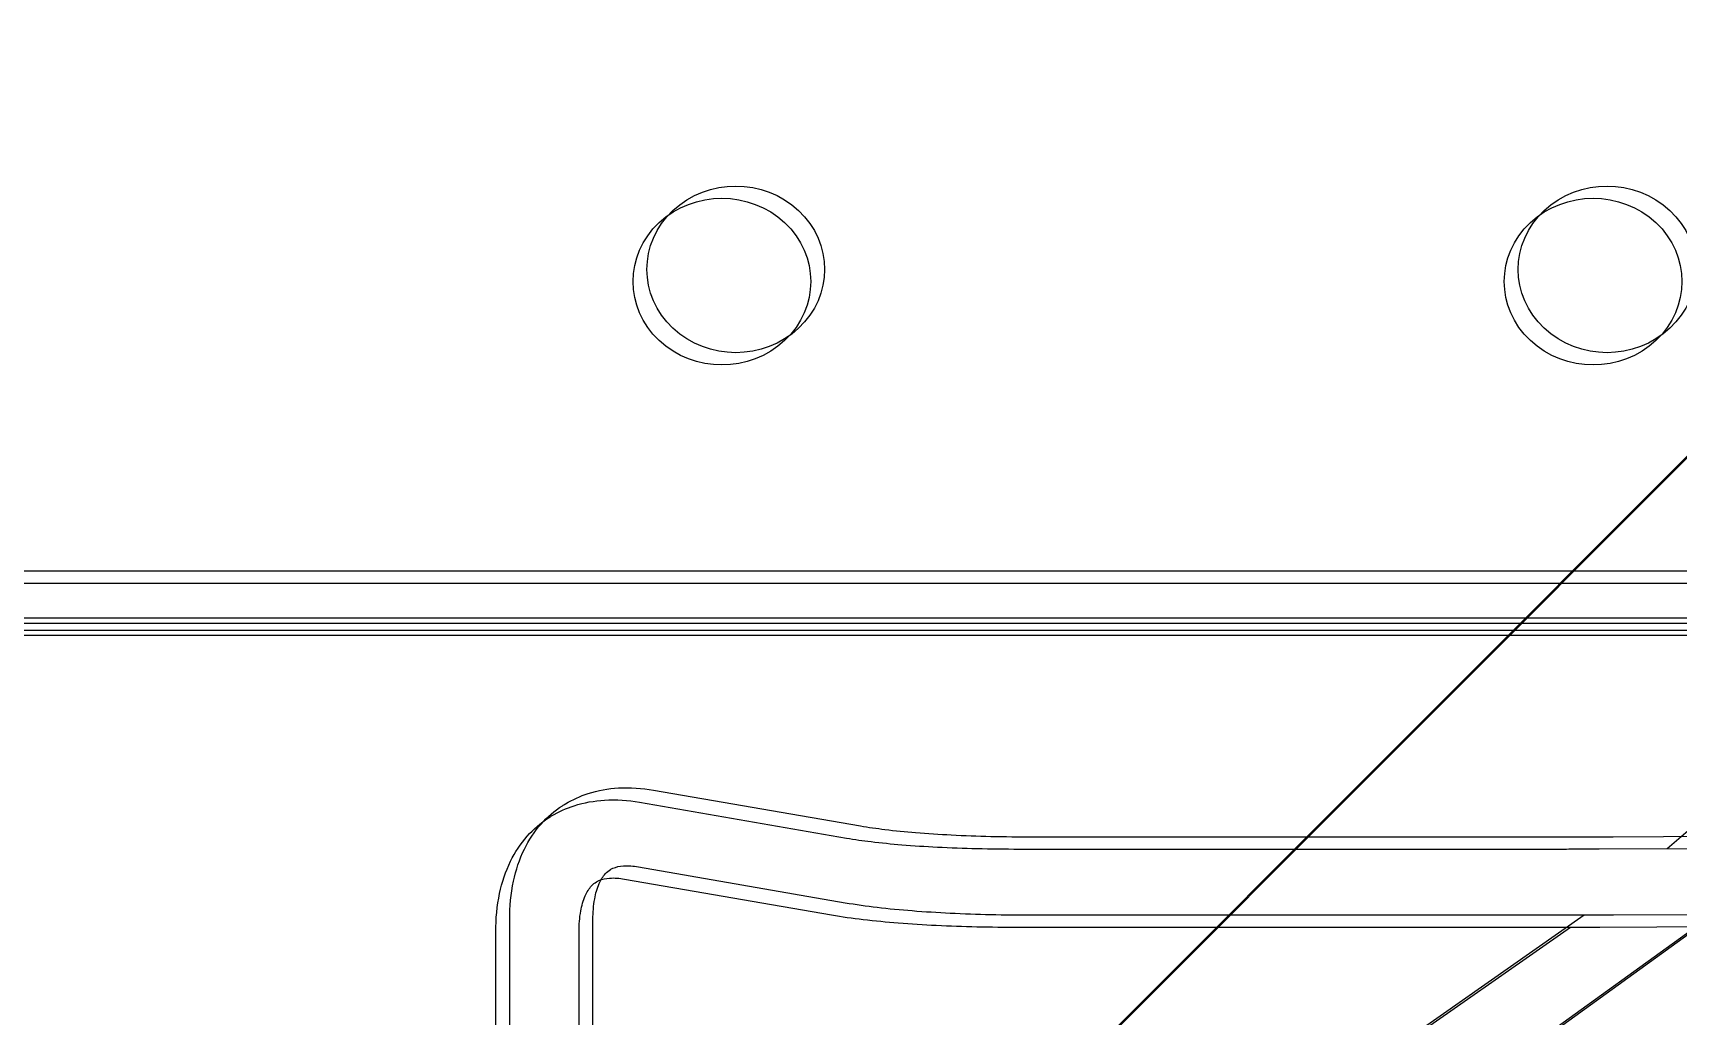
# Model space of a CAD drawing. Header units: inches. Extents: x 4821 to 127877, y 58012 to 433683.
# Drawn here: x 81967.8 to 82370.2, y 384395.2 to 384635.5 of the extents above; entities that cross this region are included whole.
import ezdxf

# ---------------------------------------------------------------- set-up
doc = ezdxf.new("R2010")
doc.units = ezdxf.units.IN
doc.header["$MEASUREMENT"] = 0
for name, color, linetype in [('A-FURN-FIXD', 10, 'Continuous'), ('A-WALL', 53, 'Continuous'), ('Cloums$0$A-COL-HAT', 8, 'Continuous'), ('EMG - ELEC - ID', 26, 'Continuous'), ('NECB-COLUM', 50, 'Continuous')]:
    doc.layers.add(name, color=color, linetype=linetype)

# ---------------------------------------------------------------- blocks, each defined once
blk = doc.blocks.new('COL BASEMT')
at = {"layer": 'Cloums$0$A-COL-HAT'}
h = blk.add_hatch(dxfattribs=at)
h.set_pattern_fill('ANSI31', color=256, scale=500)
h.set_pattern_definition([(45, (1452118.876, 42013.15), (-44.194174, 44.194174), [])])
h.paths.add_polyline_path([(1693546.85, 345625.99), (1693946.85, 345625.99), (1693950.94, 348875.93), (1693546.85, 348875.93)])
h.paths.add_polyline_path([(1688721.85, 335900.88), (1689121.55, 335900.88), (1689121.85, 337327.04), (1693949.19, 337326.96), (1693946.85, 345125.99), (1693546.85, 345125.99), (1693546.85, 337726.97), (1688721.85, 337727.04)])
h.paths.add_polyline_path([(1641271.85, 335200.88), (1640873.67, 335200.88), (1640871.85, 323973.06), (1689121.85, 323973.08), (1689121.4, 335200.88), (1688721.85, 335200.88), (1688721.85, 324373.08), (1641271.85, 324373.06)])
edge = h.paths.add_edge_path()
edge.add_line((1636446.85, 345125.99), (1636046.85, 345125.99))
edge.add_line((1636046.85, 345125.99), (1636049.02, 337698.91))
edge.add_arc((1626263.14, 338211.03), 9799.28, 305.315023, 357.004292, ccw=False)
edge.add_line((1631927.82, 330214.96), (1632171.53, 329896.4))
edge.add_arc((1626336.78, 338141.43), 10100.73, 305.285859, 355.375183)
edge.add_line((1636404.63, 337327), (1640874.01, 337327))
edge.add_line((1640874.01, 337327), (1640873.78, 335900.88))
edge.add_line((1640873.78, 335900.88), (1641271.85, 335900.88))
edge.add_line((1641271.85, 335900.88), (1641271.85, 337725.88))
edge.add_line((1641271.85, 337725.88), (1636446.85, 337725.88))
edge.add_line((1636446.85, 337725.88), (1636446.85, 345125.99))
h.paths.add_polyline_path([(1636046.85, 345625.99), (1636446.85, 345625.99), (1636446.85, 348875.93), (1636048.92, 348875.93)])
blk = doc.blocks.new('A$C0e128a0b')
at = {"layer": 'A-FURN-FIXD'}
for p, q in [((64.1, 1769.33), (63.54, 1894.03)), ((79.24, 1769.41), (78.68, 1894.1)), ((21.73, 1810.96), (21.73, 1315.05)), ((22.74, 1810.78), (22.74, 1314.48)), ((12.64, 1808.84), (12.64, 1329.38)), ((64.04, 1782.51), (52.35, 1796.11)), ((117.99, 1734.83), (79.15, 1788.67)), ((106.55, 1724.68), (79.26, 1763.73)), ((64.12, 1656.74), (64.12, 1758.33)), ((79.26, 1656.74), (79.26, 1758.33)), ((55.05, 1583.13), (62, 1623.29)), ((69.94, 1580.2), (76.89, 1620.35)), ((126.86, 1571.39), (80.13, 1571.39)), ((126.86, 1555.24), (80.13, 1555.24))]:
    blk.add_line(p, q, dxfattribs=at)
for centre in [(-45.9, 1768.14), (-45.9, 1599.1)]:
    blk.add_ellipse(centre, major_axis=(0, 17.23), ratio=0.9375, start_param=3.926991, end_param=10.210176, dxfattribs=at)
for points, knots in [([(64.12, 1758.33), (64.12, 1759.58), (64.12, 1762.05), (64.11, 1765.72), (64.1, 1768.14), (64.1, 1769.33)], [0, 0, 0, 0, 3.473355, 6.886416, 10.221484, 10.221484, 10.221484, 10.221484]), ([(79.26, 1758.33), (79.26, 1759.58), (79.26, 1762.07), (79.25, 1765.77), (79.25, 1768.21), (79.24, 1769.41)], [0, 0, 0, 0, 3.494746, 6.931461, 10.293231, 10.293231, 10.293231, 10.293231]), ([(62, 1623.29), (62.27, 1624.86), (62.77, 1628.42), (63.35, 1634.3), (63.79, 1641.15), (64.06, 1648.74), (64.12, 1654.02), (64.12, 1656.74)], [0, 0, 0, 0, 4.4686, 10.025606, 16.470851, 23.593828, 31.176655, 31.176655, 31.176655, 31.176655]), ([(76.89, 1620.35), (77.24, 1622.4), (77.84, 1626.72), (78.48, 1633.51), (78.94, 1640.85), (79.21, 1648.66), (79.26, 1654.01), (79.26, 1656.74)], [0, 0, 0, 0, 5.801877, 12.144302, 19.010404, 26.308747, 33.914244, 33.914244, 33.914244, 33.914244]), ([(57.71, 1566.07), (56.89, 1567.44), (55.4, 1570.74), (54.36, 1576.6), (54.67, 1580.9), (55.05, 1583.13)], [0, 0, 0, 0, 4.529435, 10.089679, 16.407948, 16.407948, 16.407948, 16.407948]), ([(70.47, 1574.77), (70.38, 1574.92), (69.97, 1575.69), (69.62, 1577.57), (69.78, 1579.24), (69.94, 1580.2)], [0, 0, 0, 0, 0.520765, 2.462865, 5.17388, 5.17388, 5.17388, 5.17388]), ([(80.13, 1571.39), (78.8, 1571.39), (76.42, 1571.56), (73.39, 1572.38), (71.45, 1573.5), (70.69, 1574.42), (70.47, 1574.77)], [0, 0, 0, 0, 3.980221, 7.022367, 9.24795, 10.401937, 10.401937, 10.401937, 10.401937]), ([(80.13, 1555.24), (77.65, 1555.24), (72.97, 1555.65), (66.63, 1557.72), (61.6, 1561.02), (58.92, 1564.11), (57.83, 1565.87), (57.71, 1566.07)], [0, 0, 0, 0, 7.377964, 13.85878, 19.523359, 24.743401, 25.408896, 25.408896, 25.408896, 25.408896])]:
    blk.add_open_spline(points, degree=3, knots=knots, dxfattribs=at)

msp = doc.modelspace()

# ---------------------------------------------------------------- hatches: boundary and pattern name
at = {"layer": 'A-WALL'}
h = msp.add_hatch(dxfattribs=at)
h.set_pattern_fill('ANSI36', color=3, scale=250)
h.set_pattern_definition([(45, (-1206228.7, -363008.7), (420.9495, 1543.4815), [1984.375, -396.875, 0, -396.875])])
h.paths.add_polyline_path([(86318.11, 396057.41), (78770.32, 396057.38), (78770.32, 379507.39), (86318.11, 379507.39)])
h.paths.add_polyline_path([(35923.49, 396107.39), (28820.33, 396107.39), (28820.33, 387307.45), (35923.49, 387307.44)])
h = msp.add_hatch(dxfattribs=at)
h.set_pattern_fill('ANSI36', color=3, scale=250)
h.set_pattern_definition([(45, (-1206225.3, -363005.7), (420.9495, 1543.4815), [1984.375, -396.875, 0, -396.875])])
h.paths.add_polyline_path([(86321.51, 396060.39), (78773.72, 396060.36), (78773.72, 379510.37), (86321.51, 379510.37)])
h.paths.add_polyline_path([(35926.89, 396110.37), (28823.73, 396110.37), (28823.73, 387310.43), (35926.89, 387310.43)])

# ---------------------------------------------------------------- block references
at = {"layer": 'EMG - ELEC - ID', "xscale": 1.260932877019967, "yscale": 1.260932877019967, "zscale": 1.260932877019967, "rotation": 270.0008681710996}
for p in [(80123.35, 384519.79), (80119.95, 384516.81)]:
    msp.add_blockref('A$C0e128a0b', p, dxfattribs=at)
at = {"layer": 'NECB-COLUM'}
for p in [(-1607623.13, 42184.44), (-1607626.53, 42181.46)]:
    msp.add_blockref('COL BASEMT', p, dxfattribs=at)

doc.saveas('drawing.dxf')
